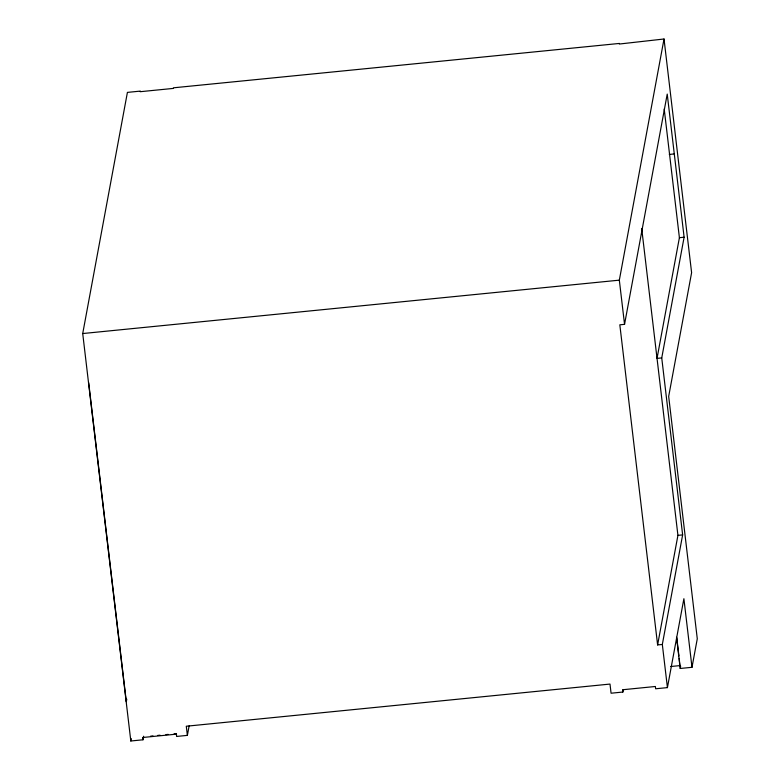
<?xml version="1.0" encoding="UTF-8"?>
<svg xmlns="http://www.w3.org/2000/svg" width="780" height="780" viewBox="0 0 780 780"><rect width="100%" height="100%" fill="white"/><g stroke="black" fill="none" stroke-linecap="round" stroke-linejoin="round"><path stroke-width="1.17" d="M143.637 736.232L142.974 739.791L130.816 741L82.719 333.548L127.413 92.391L140.361 91.104L140.254 91.699L173.394 88.403L173.501 87.808L619.417 43.436L619.31 44.031L664.024 39L691.606 272.678L668.675 396.425L697.281 638.791L691.996 667.3L680.218 668.47L676.533 637.25M126.77 699.25L126.321 701.639L88.686 382.736M130.816 741L131.255 738.631M189.13 725.887L187.375 735.374L176.582 736.447L176.426 733.57L174.076 733.804M624.546 324.344L667.222 94.087L684.109 237.227L661.742 357.923L682.636 534.895L662.327 644.456L657.618 644.923L619.827 324.811L624.546 324.344L619.33 280.156L664.024 39M664.209 108.995L679.399 237.695L657.033 358.39L661.742 357.923M187.375 735.374L186.293 726.229L609.999 684.07L611.072 693.215L622.85 692.045L623.288 689.666M657.618 644.923L677.927 535.363L641.696 228.482M622.85 692.045L622.586 689.754L655.375 686.488L655.649 688.779L667.426 687.609L683.894 598.708L691.996 667.3M679.945 666.188L679.204 658.359M680.218 668.47L680.648 666.149M669.289 154.43L673.998 153.962M679.399 237.695L684.109 237.227M82.719 333.548L619.33 280.156M677.927 535.363L682.636 534.895M670.693 666.52L680.062 665.593M150.657 736.135L152.997 735.901M157.687 735.433L160.027 735.199M165.886 734.614L168.226 734.38M176.309 734.155L142.711 737.5L142.974 739.791M676.786 637.865L678.922 655.951M662.327 644.456L667.426 687.609"/></g></svg>
